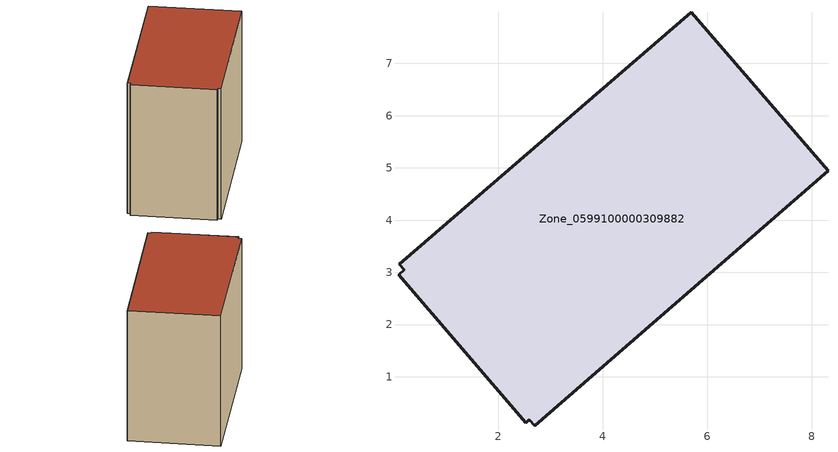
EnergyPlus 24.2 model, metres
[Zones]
Zone_0599100000309882
 floor ground (C_G): 2.52,0.12 0.09,2.96 0.2,3.05 0.11,3.15 5.69,7.98 8.31,4.95 2.69,0.06 2.6,0.18 z0
 wall outside (C_F): 5.69,7.98 0.11,3.15 0.2,3.05 0.09,2.96 2.52,0.12 2.6,0.18 2.69,0.06 8.31,4.95 5.69,7.98 z0:6.21
 roof outside (C_R): 0.09,2.96 2.52,0.12 2.6,0.18 2.69,0.06 8.31,4.95 5.69,7.98 0.11,3.15 0.2,3.05 z6.21
[BUILDING]
Pand.0599100000309882: North Axis=0; Terrain=City; Loads Convergence Tolerance Value=0.04; Temperature Convergence Tolerance Value=0.4; Solar Distribution=FullExterior; Maximum Number of Warmup Days=25; Minimum Number of Warmup Days=1
[Site:Location]
Rotterdam.The.Hague.AP_ZH_NLD Design_Conditions: Latitude=51.96; Longitude=4.45; Time Zone=1; Elevation=-4.5
[SITE:GROUNDTEMPERATURE:BUILDINGSURFACE]
18, 18, 18, 18, 18, 18, 18, 18, 18, 18, 18, 18
[MATERIAL] Thermal Absorptance=0.9; Solar Absorptance=0.7; Visible Absorptance=0.7
Name | Roughness | Thickness | Conductivity | Density | Specific Heat
G.TC.1992-2005 | MediumSmooth | 0.15 | 0.06 | 540 | 1210
F.TC.1992-2005 | Rough | 0.3 | 0.12 | 1920 | 840
R.TC.1992-2005 | MediumRough | 0.2 | 0.08 | 1500 | 1000
[CONSTRUCTION]
C_G: G.TC.1992-2005
C_F: F.TC.1992-2005
C_R: R.TC.1992-2005
[ZONE]
Zone_0599100000309882: Type=1; Multiplier=1; Ceiling Height=Autocalculate; Volume=Autocalculate; Floor Area=autocalculate; Part of Total Floor Area=Yes
[ZONEINFILTRATION:DESIGNFLOWRATE]
Infil_Zone_0599100000309882: Zone or ZoneList or Space or SpaceList=Zone_0599100000309882; Schedule=AlwaysOn; Design Flow Rate Calculation Method=Flow/Area; Flow Rate per Floor Area=0.0015; Constant Term Coefficient=1; Temperature Term Coefficient=0; Velocity Term Coefficient=0; Velocity Squared Term Coefficient=0
[HVACTEMPLATE:ZONE:IDEALLOADSAIRSYSTEM]
Zone_0599100000309882: Maximum Heating Supply Air Temperature=50; Minimum Cooling Supply Air Temperature=13; Maximum Heating Supply Air Humidity Ratio=0.0156; Minimum Cooling Supply Air Humidity Ratio=0.0077; Heating Limit=NoLimit; Cooling Limit=NoLimit; Dehumidification Control Type=ConstantSensibleHeatRatio; Cooling Sensible Heat Ratio=0.7; Dehumidification Setpoint=60; Humidification Control Type=None; Humidification Setpoint=30; Outdoor Air Method=None; Outdoor Air Flow Rate per Person=0.00944; Outdoor Air Flow Rate per Zone Floor Area=0; Outdoor Air Flow Rate per Zone=0; Demand Controlled Ventilation Type=None; Outdoor Air Economizer Type=NoEconomizer; Heat Recovery Type=None; Sensible Heat Recovery Effectiveness=0.7; Latent Heat Recovery Effectiveness=0.65
[ZONECONTROL:THERMOSTAT]
ThermostatControl_Zone_0599100000309882: Zone or ZoneList=Zone_0599100000309882; Control Type Schedule=DualSetpointControlType; Control 1=Thermostat_Zone_0599100000309882; Temperature Difference Between Cutout And Setpoint=0
[THERMOSTATSETPOINT:DUALSETPOINT]
Thermostat_Zone_0599100000309882: Heating Setpoint Temperature Schedule=HeatingSetpoint_Zone_0599100000309882; Cooling Setpoint Temperature Schedule=CoolingSetpoint_Zone_0599100000309882
[SCHEDULE:COMPACT]
HeatingSetpoint_Zone_0599100000309882: Through: 12/31, For: AllDays, Until: 24:00, 21
CoolingSetpoint_Zone_0599100000309882: Through: 12/31, For: AllDays, Until: 24:00, 24
DualSetpointControlType: Through: 12/31, For: AllDays, Until: 24:00, 4
AlwaysOn: Through: 12/31, For: AllDays, Until: 24:00, 1
